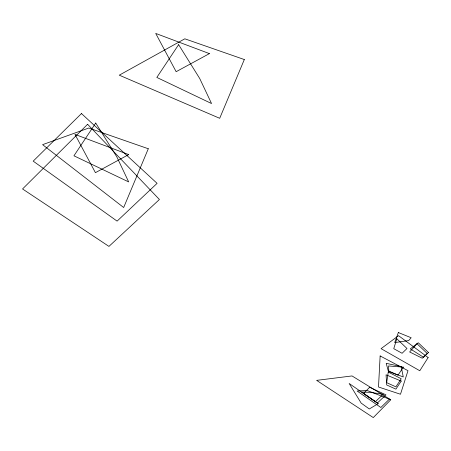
<?xml version="1.0" encoding="UTF-8"?>
<svg xmlns="http://www.w3.org/2000/svg" width="451" height="451" viewBox="0 0 451 451"><rect width="100%" height="100%" fill="white"/><g stroke="black" fill="none" stroke-linecap="round" stroke-linejoin="round"><path stroke-width="0.68" d="M380.142 355.94L378.507 387.009L400.488 394.242L407.997 370.677L380.142 355.94M388.255 372.041L386.676 382.668L395.882 386.834L401.215 378.778L388.255 372.041M396.812 338.774L393.757 348.679L402.095 353.28L406.982 348.51L396.812 338.774M398.357 332.539L394.698 342.602L408.696 340.578L411.16 337.748L398.357 332.539M148.289 148.751L123.67 207.516L42.591 144.658L88.785 128.028L148.289 148.751M244.318 59.538L219.699 118.303L119.267 75.176L184.82 38.814L244.318 59.538M428.134 357.564L419.791 370.745L381.061 348.662L398.56 335.674L428.134 357.564M401.232 381.072L395.899 389.14L386.693 384.962L386.062 374.82L401.232 381.072M403.346 367.148L398.019 375.181L388.807 371.032L388.497 365.953L403.346 367.148M95.736 123.033L73.936 155.804L128.67 181.916L116.82 156.858L95.736 123.033M178.624 44.66L156.824 77.431L211.553 103.544L199.703 78.485L178.624 44.66M417 343.73L409.649 351.96L422.283 358.241L427.17 353.46L417 343.73M390.752 399.789L373.281 417.581L316.641 380.368L352.028 375.937L390.752 399.789M369.662 387.268L363.54 393.464L377.374 403.025L385.943 394.862L369.662 387.268M87.601 124.284L22.55 188.963L108.945 246.404L159.417 199.494L87.601 124.284M81.473 113.556L33.194 161.142L117.097 221.12L157.095 183.354L81.473 113.556M428.45 352.496L423.562 357.271L410.28 348.882L418.28 342.76L428.45 352.496M389.382 399.163L380.858 407.49L357.119 391.028L367.187 390.493L389.382 399.163M383.187 394.315L375.446 401.632L361.617 392.066L370.502 392.342L383.187 394.315M378.214 403.639L369.307 408.972L361.161 403.087L349.147 383.48L378.214 403.639M209.411 53.613L176.144 71.698L155.713 33.419L209.411 53.613M128.687 154.586L95.42 172.671L74.99 134.392L128.687 154.586M401.193 366.618L386.219 363.314L388.373 371.359L403.262 376.94L401.193 366.618"/></g></svg>
